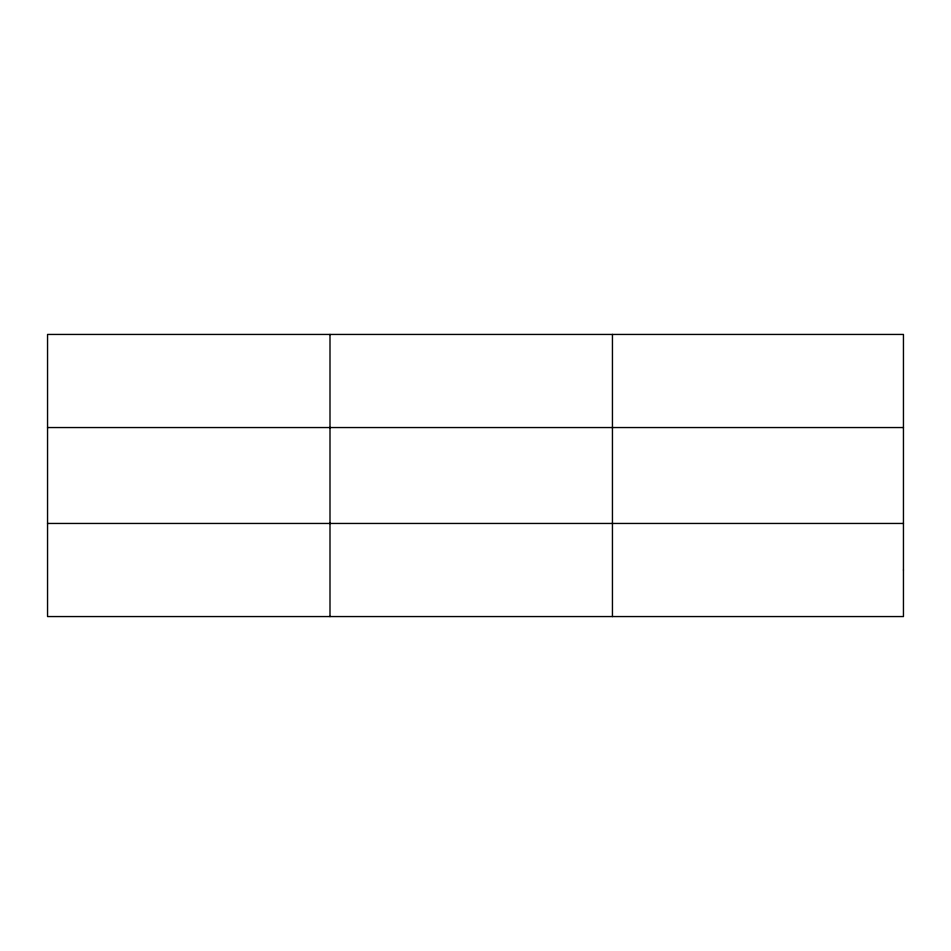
<?xml version="1.0" encoding="UTF-8"?>
<svg xmlns="http://www.w3.org/2000/svg" width="951" height="951" viewBox="0 0 951 951"><rect width="100%" height="100%" fill="white"/><g stroke="black" fill="none" stroke-linecap="round" stroke-linejoin="round"><path stroke-width="1.43" d="M329.997 334.443L329.997 616.557M612.444 334.443L612.444 616.557M47.55 427.546L903.45 427.546M47.55 523.454L903.45 523.454M903.45 570.006L903.45 616.557L47.55 616.557L47.55 334.443L903.45 334.443L903.45 570.006"/></g></svg>
